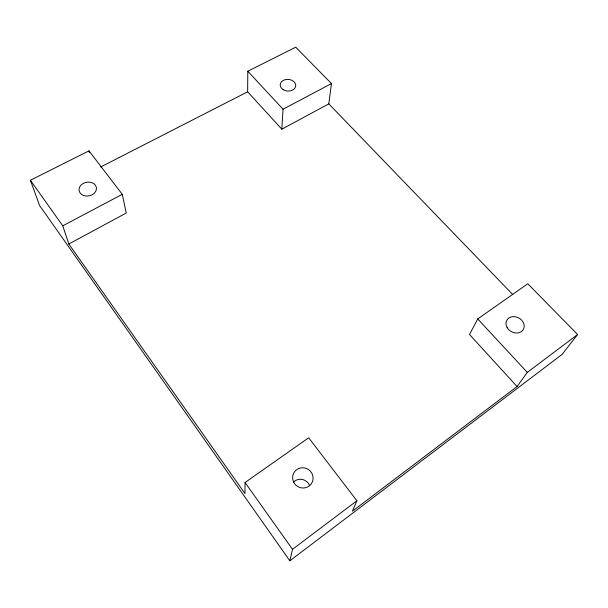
<?xml version="1.0" encoding="UTF-8"?>
<svg xmlns="http://www.w3.org/2000/svg" width="608" height="608" viewBox="0 0 608 608"><rect width="100%" height="100%" fill="white"/><g stroke="black" fill="none" stroke-linecap="round" stroke-linejoin="round"><path stroke-width="0.91" d="M328.806 103.862L281.823 129.185L247.646 91.793L247.798 71.227L295.731 47.188L331.451 83.592L328.806 103.862L512.825 294.606M517.058 386.528L469.505 334.506L477.713 318.949L527.79 283.746L577.6 334.514L527.318 372.4L517.058 386.528L352.412 511.168L356.911 500.779L308.674 437.783L245.054 482.501L244.963 493.567L68.841 243.998L62.768 225.826L30.4 180.249L88.996 150.868L122.276 194.324L126.228 213.058L68.841 243.998M281.823 129.185L283.054 109.212L247.798 71.227M30.4 180.249L39.566 205.481L289.834 560.812L292.501 549.313L356.911 500.779M577.6 334.514L562.126 354.373L289.834 560.812M62.768 225.826L122.276 194.324M283.054 109.212L331.451 83.592M100.662 166.995L247.646 91.793M477.713 318.949L527.318 372.4M245.054 482.501L292.501 549.313M88.996 150.868L89.444 152.646M293.375 482.167A9.918 9.728 40.9 0 1 309.632 485.541M293.383 481.506A10.306 10.062 33 0 0 310.946 484.272A10.306 10.062 33 0 0 304.258 467.871A10.306 10.062 33 0 0 293.383 481.506M83.349 195.373A8.77 6.908 -10.4 0 0 96.452 188.51A8.77 6.908 -10.4 0 0 83.41 183.335A8.77 6.908 -10.4 0 0 83.349 195.373M283.13 89.642A7.79 5.837 4.4 0 0 295.655 86.336A7.79 5.837 4.4 0 0 285.091 79.701A7.79 5.837 4.4 0 0 283.13 89.642M507.156 327.666A9.462 7.798 28.3 0 0 522.941 330.06A9.462 7.798 28.3 0 0 515.158 316.738A9.462 7.798 28.3 0 0 507.156 327.666"/></g></svg>
